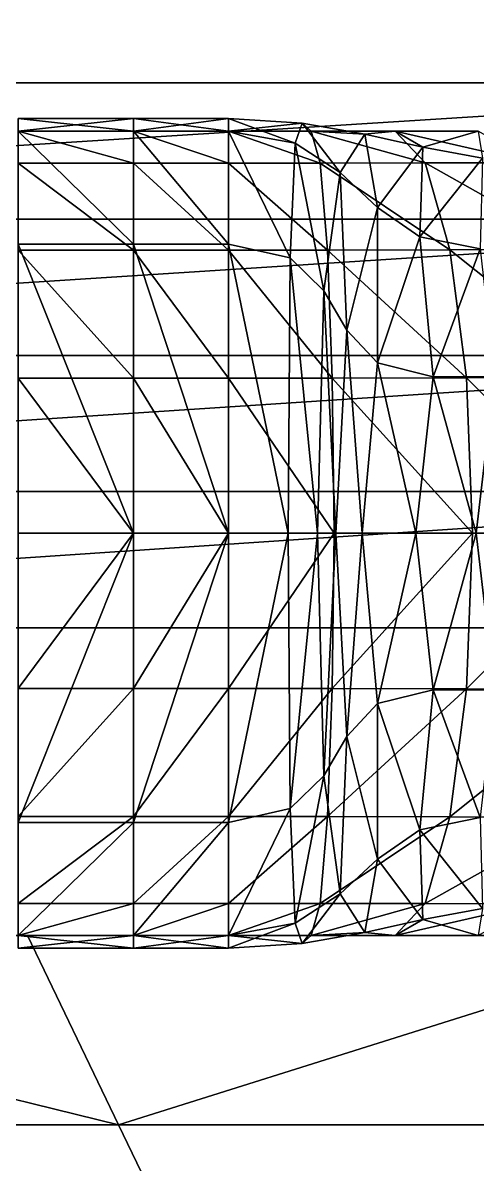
# Model space of a CAD drawing. Extents: x 0 to 32.6, y -11.9 to 11.9.
# Drawn here: x 17.391 to 18.352, y -4.733 to -2.321 of the extents above; entities that cross this region are included whole.
import ezdxf

# ---------------------------------------------------------------- set-up
doc = ezdxf.new("R2010")
doc.units = 0

msp = doc.modelspace()

# ---------------------------------------------------------------- linework, layer by layer
for points in [[(19.48, -2.16), (14.8225, -2.448, -0.4083), (14.7302, -2.16, -0.4163)], [(14.7302, -2.16, 0.4163), (14.8225, -2.448, 0.4083), (19.48, -2.16)], [(19.48, -2.16), (19.4814, -2.448), (14.8225, -2.448, -0.4083)], [(14.8225, -2.448, 0.4083), (19.4814, -2.448), (19.48, -2.16)], [(19.4814, -2.448), (14.9149, -2.736, -0.4004), (14.8225, -2.448, -0.4083)], [(14.8225, -2.448, 0.4083), (14.9149, -2.736, 0.4004), (19.4814, -2.448)], [(19.4814, -2.448), (19.4828, -2.736), (14.9149, -2.736, -0.4004)], [(14.9149, -2.736, 0.4004), (19.4828, -2.736), (19.4814, -2.448)], [(17.3819, -2.55, 0.2013), (17.3819, -2.5234, 0.517), (17.6257, -2.55, 0.2013)], [(17.6257, -2.55, 0.2013), (17.3819, -2.5234, 0.517), (17.6257, -2.5234, 0.517)], [(17.3819, -2.5234, 0.517), (17.3819, -2.55, 1.25), (17.6257, -2.5234, 0.517)], [(17.6257, -2.5234, 0.517), (17.3819, -2.55, 1.25), (17.6257, -2.55, 1.25)], [(17.6257, -2.55, 0.2013), (17.6257, -2.5234, 0.517), (17.8261, -2.55, 0.2013)], [(17.8261, -2.55, 0.2013), (17.6257, -2.5234, 0.517), (17.8261, -2.5234, 0.517)], [(17.6257, -2.5234, 0.517), (17.6257, -2.55, 1.25), (17.8261, -2.5234, 0.517)], [(17.8261, -2.5234, 0.517), (17.6257, -2.55, 1.25), (17.8261, -2.55, 1.25)], [(17.8261, -2.55, 0.2013), (17.8261, -2.5234, 0.517), (17.9669, -2.5759, 0.243)], [(17.9669, -2.5759, 0.243), (17.8261, -2.5234, 0.517), (17.9822, -2.5332, 0.5589)], [(17.8261, -2.5234, 0.517), (17.8261, -2.55, 1.25), (17.9822, -2.5332, 0.5589)], [(17.3819, -2.7891, 0.1348), (17.3819, -2.55, 0.2013), (17.6257, -2.7891, 0.1348)], [(17.6257, -2.7891, 0.1348), (17.3819, -2.55, 0.2013), (17.6257, -2.55, 0.2013)], [(17.3819, -2.55, 1.25), (17.6257, -2.6179, 1.7204), (17.6257, -2.55, 1.25)], [(17.3819, -2.55, 1.25), (17.3819, -2.6179, 1.7204), (17.6257, -2.6179, 1.7204)], [(17.6257, -2.7891, 0.1348), (17.6257, -2.55, 0.2013), (17.8261, -2.7891, 0.1348)], [(17.8261, -2.7891, 0.1348), (17.6257, -2.55, 0.2013), (17.8261, -2.55, 0.2013)], [(17.6257, -2.55, 1.25), (17.8261, -2.6179, 1.7204), (17.8261, -2.55, 1.25)], [(17.6257, -2.55, 1.25), (17.6257, -2.6179, 1.7204), (17.8261, -2.6179, 1.7204)], [(17.9822, -2.5332, 0.5589), (17.8261, -2.55, 1.25), (18.001, -2.55, 1.256)], [(17.8261, -2.7891, 0.1348), (17.8261, -2.55, 0.2013), (17.9565, -2.8182, 0.1613)], [(17.9565, -2.8182, 0.1613), (17.8261, -2.55, 0.2013), (17.9669, -2.5759, 0.243)], [(17.8261, -2.55, 1.25), (18.0198, -2.6177, 1.7178), (18.001, -2.55, 1.256)], [(17.8261, -2.55, 1.25), (17.8261, -2.6179, 1.7204), (18.0198, -2.6177, 1.7178)], [(17.9669, -2.5759, 0.243), (17.9822, -2.5332, 0.5589), (18.0626, -2.6377, 0.3382)], [(18.0626, -2.6377, 0.3382), (17.9822, -2.5332, 0.5589), (18.1146, -2.5563, 0.6544)], [(17.9822, -2.5332, 0.5589), (18.001, -2.55, 1.256), (18.1146, -2.5563, 0.6544)], [(18.1146, -2.5563, 0.6544), (18.001, -2.55, 1.256), (18.1783, -2.55, 1.2659)], [(18.001, -2.55, 1.256), (18.242, -2.6175, 1.7072), (18.1783, -2.55, 1.2659)], [(18.001, -2.55, 1.256), (18.0198, -2.6177, 1.7178), (18.242, -2.6175, 1.7072)], [(18.0626, -2.6377, 0.3382), (18.1146, -2.5563, 0.6544), (18.1413, -2.7114, 0.4414)], [(18.1146, -2.5563, 0.6544), (18.1783, -2.55, 1.2659), (18.237, -2.584, 0.7579)], [(18.1413, -2.7114, 0.4414), (18.1146, -2.5563, 0.6544), (18.237, -2.584, 0.7579)], [(18.237, -2.584, 0.7579), (18.1783, -2.55, 1.2659), (18.3542, -2.55, 1.2673)], [(18.1783, -2.55, 1.2659), (18.4714, -2.6172, 1.6842), (18.3542, -2.55, 1.2673)], [(18.1783, -2.55, 1.2659), (18.242, -2.6175, 1.7072), (18.4714, -2.6172, 1.6842)], [(18.237, -2.584, 0.7579), (18.3542, -2.55, 1.2673), (18.363, -2.6071, 0.8242)], [(17.9565, -2.8182, 0.1613), (17.9669, -2.5759, 0.243), (18.0275, -2.8877, 0.2199)], [(18.0275, -2.8877, 0.2199), (17.9669, -2.5759, 0.243), (18.0626, -2.6377, 0.3382)], [(18.1413, -2.7114, 0.4414), (18.237, -2.584, 0.7579), (18.2306, -2.7732, 0.5074)], [(18.2306, -2.7732, 0.5074), (18.237, -2.584, 0.7579), (18.363, -2.6071, 0.8242)], [(17.3819, -2.6179, 1.7204), (17.6257, -2.8018, 2.0654), (17.6257, -2.6179, 1.7204)], [(17.3819, -2.6179, 1.7204), (17.3819, -2.8018, 2.0654), (17.6257, -2.8018, 2.0654)], [(17.6257, -2.6179, 1.7204), (17.8261, -2.8018, 2.0654), (17.8261, -2.6179, 1.7204)], [(17.6257, -2.6179, 1.7204), (17.6257, -2.8018, 2.0654), (17.8261, -2.8018, 2.0654)], [(17.8261, -2.6179, 1.7204), (18.0352, -2.8015, 2.0599), (18.0198, -2.6177, 1.7178)], [(17.8261, -2.6179, 1.7204), (17.8261, -2.8018, 2.0654), (18.0352, -2.8015, 2.0599)], [(18.0198, -2.6177, 1.7178), (18.294, -2.8008, 2.0423), (18.242, -2.6175, 1.7072)], [(18.0198, -2.6177, 1.7178), (18.0352, -2.8015, 2.0599), (18.294, -2.8008, 2.0423)], [(18.2306, -2.7732, 0.5074), (18.363, -2.6071, 0.8242), (18.3584, -2.7991, 0.4908)], [(18.242, -2.6175, 1.7072), (18.5672, -2.8, 2.011), (18.4714, -2.6172, 1.6842)], [(18.242, -2.6175, 1.7072), (18.294, -2.8008, 2.0423), (18.5672, -2.8, 2.011)], [(18.0275, -2.8877, 0.2199), (18.0626, -2.6377, 0.3382), (18.0767, -2.9706, 0.2795)], [(18.0767, -2.9706, 0.2795), (18.0626, -2.6377, 0.3382), (18.1413, -2.7114, 0.4414)], [(18.0767, -2.9706, 0.2795), (18.1413, -2.7114, 0.4414), (18.1413, -3.0401, 0.309)], [(18.1413, -3.0401, 0.309), (18.1413, -2.7114, 0.4414), (18.2306, -2.7732, 0.5074)], [(19.4828, -2.736), (15.0072, -3.024, -0.3924), (14.9149, -2.736, -0.4004)], [(14.9149, -2.736, 0.4004), (15.0072, -3.024, 0.3924), (19.4828, -2.736)], [(19.4828, -2.736), (19.4842, -3.024), (15.0072, -3.024, -0.3924)], [(15.0072, -3.024, 0.3924), (19.4842, -3.024), (19.4828, -2.736)], [(18.1413, -3.0401, 0.309), (18.2306, -2.7732, 0.5074), (18.2587, -3.0693, 0.2771)], [(18.2587, -3.0693, 0.2771), (18.2306, -2.7732, 0.5074), (18.3584, -2.7991, 0.4908)], [(17.3819, -3.4, 0.15), (17.3819, -2.7891, 0.1348), (17.6257, -3.4, 0.15)], [(17.6257, -3.4, 0.15), (17.3819, -2.7891, 0.1348), (17.6257, -2.7891, 0.1348)], [(17.6257, -3.4, 0.15), (17.6257, -2.7891, 0.1348), (17.8261, -3.4, 0.15)], [(17.8261, -3.4, 0.15), (17.6257, -2.7891, 0.1348), (17.8261, -2.7891, 0.1348)], [(17.8261, -3.4, 0.15), (17.8261, -2.7891, 0.1348), (17.9527, -3.4, 0.1667)], [(17.9527, -3.4, 0.1667), (17.8261, -2.7891, 0.1348), (17.9565, -2.8182, 0.1613)], [(17.3819, -2.8018, 2.0654), (17.6257, -3.0723, 2.2776), (17.6257, -2.8018, 2.0654)], [(17.3819, -2.8018, 2.0654), (17.3819, -3.0723, 2.2776), (17.6257, -3.0723, 2.2776)], [(17.6257, -2.8018, 2.0654), (17.8261, -3.0723, 2.2776), (17.8261, -2.8018, 2.0654)], [(17.6257, -2.8018, 2.0654), (17.6257, -3.0723, 2.2776), (17.8261, -3.0723, 2.2776)], [(17.8261, -2.8018, 2.0654), (18.0456, -3.072, 2.2723), (18.0352, -2.8015, 2.0599)], [(17.8261, -2.8018, 2.0654), (17.8261, -3.0723, 2.2776), (18.0456, -3.072, 2.2723)], [(17.9527, -3.4, 0.1667), (17.9565, -2.8182, 0.1613), (18.0147, -3.4, 0.2021)], [(18.0147, -3.4, 0.2021), (17.9565, -2.8182, 0.1613), (18.0275, -2.8877, 0.2199)], [(18.0352, -2.8015, 2.0599), (18.3291, -3.0712, 2.2551), (18.294, -2.8008, 2.0423)], [(18.0352, -2.8015, 2.0599), (18.0456, -3.072, 2.2723), (18.3291, -3.0712, 2.2551)], [(18.2587, -3.0693, 0.2771), (18.3584, -2.7991, 0.4908), (18.3888, -3.0693, 0.2249)], [(18.294, -2.8008, 2.0423), (18.6318, -3.0703, 2.2242), (18.5672, -2.8, 2.011)], [(18.294, -2.8008, 2.0423), (18.3291, -3.0712, 2.2551), (18.6318, -3.0703, 2.2242)], [(18.0147, -3.4, 0.2021), (18.0275, -2.8877, 0.2199), (18.053, -3.4, 0.2341)], [(18.053, -3.4, 0.2341), (18.0275, -2.8877, 0.2199), (18.0767, -2.9706, 0.2795)], [(18.053, -3.4, 0.2341), (18.0767, -2.9706, 0.2795), (18.1085, -3.4, 0.2403)], [(18.1085, -3.4, 0.2403), (18.0767, -2.9706, 0.2795), (18.1413, -3.0401, 0.309)], [(19.4842, -3.024), (15.0996, -3.312, -0.3844), (15.0072, -3.024, -0.3924)], [(15.0072, -3.024, 0.3924), (15.0996, -3.312, 0.3844), (19.4842, -3.024)], [(19.4842, -3.024), (19.4856, -3.312), (15.0996, -3.312, -0.3844)], [(15.0996, -3.312, 0.3844), (19.4856, -3.312), (19.4842, -3.024)], [(18.1085, -3.4, 0.2403), (18.1413, -3.0401, 0.309), (18.2222, -3.4, 0.1987)], [(18.2222, -3.4, 0.1987), (18.1413, -3.0401, 0.309), (18.2587, -3.0693, 0.2771)], [(17.3819, -3.0723, 2.2776), (17.6257, -3.4, 2.35), (17.6257, -3.0723, 2.2776)], [(17.3819, -3.0723, 2.2776), (17.3819, -3.4, 2.35), (17.6257, -3.4, 2.35)], [(17.6257, -3.0723, 2.2776), (17.8261, -3.4, 2.35), (17.8261, -3.0723, 2.2776)], [(17.6257, -3.0723, 2.2776), (17.6257, -3.4, 2.35), (17.8261, -3.4, 2.35)], [(17.8261, -3.0723, 2.2776), (18.0494, -3.4, 2.3453), (18.0456, -3.072, 2.2723)], [(17.8261, -3.0723, 2.2776), (17.8261, -3.4, 2.35), (18.0494, -3.4, 2.3453)], [(18.0456, -3.072, 2.2723), (18.342, -3.4, 2.3296), (18.3291, -3.0712, 2.2551)], [(18.0456, -3.072, 2.2723), (18.0494, -3.4, 2.3453), (18.342, -3.4, 2.3296)], [(18.2222, -3.4, 0.1987), (18.2587, -3.0693, 0.2771), (18.3497, -3.4, 0.1482)], [(18.3497, -3.4, 0.1482), (18.2587, -3.0693, 0.2771), (18.3888, -3.0693, 0.2249)], [(18.3291, -3.0712, 2.2551), (18.6555, -3.4, 2.3005), (18.6318, -3.0703, 2.2242)], [(18.3291, -3.0712, 2.2551), (18.342, -3.4, 2.3296), (18.6555, -3.4, 2.3005)], [(18.3497, -3.4, 0.1482), (18.3888, -3.0693, 0.2249), (18.4347, -3.4, 0.1262)], [(19.4856, -3.312), (15.1919, -3.6, -0.3765), (15.0996, -3.312, -0.3844)], [(15.0996, -3.312, 0.3844), (15.1919, -3.6, 0.3765), (19.4856, -3.312)], [(19.4856, -3.312), (19.487, -3.6), (15.1919, -3.6, -0.3765)], [(15.1919, -3.6, 0.3765), (19.487, -3.6), (19.4856, -3.312)], [(17.3819, -4.0109, 0.1348), (17.6257, -3.4, 0.15), (17.6257, -4.0109, 0.1348)], [(17.3819, -4.0109, 0.1348), (17.3819, -3.4, 0.15), (17.6257, -3.4, 0.15)], [(17.3819, -3.4, 2.35), (17.3819, -3.7277, 2.2776), (17.6257, -3.4, 2.35)], [(17.6257, -3.4, 2.35), (17.3819, -3.7277, 2.2776), (17.6257, -3.7277, 2.2776)], [(17.6257, -4.0109, 0.1348), (17.8261, -3.4, 0.15), (17.8261, -4.0109, 0.1348)], [(17.6257, -4.0109, 0.1348), (17.6257, -3.4, 0.15), (17.8261, -3.4, 0.15)], [(17.6257, -3.4, 2.35), (17.6257, -3.7277, 2.2776), (17.8261, -3.4, 2.35)], [(17.8261, -3.4, 2.35), (17.6257, -3.7277, 2.2776), (17.8261, -3.7277, 2.2776)], [(17.8261, -4.0109, 0.1348), (17.9527, -3.4, 0.1667), (17.9565, -3.9818, 0.1613)], [(17.8261, -4.0109, 0.1348), (17.8261, -3.4, 0.15), (17.9527, -3.4, 0.1667)], [(17.8261, -3.4, 2.35), (17.8261, -3.7277, 2.2776), (18.0494, -3.4, 2.3453)], [(18.0494, -3.4, 2.3453), (17.8261, -3.7277, 2.2776), (18.0456, -3.728, 2.2723)], [(17.9565, -3.9818, 0.1613), (17.9527, -3.4, 0.1667), (18.0147, -3.4, 0.2021)], [(17.9565, -3.9818, 0.1613), (18.0147, -3.4, 0.2021), (18.0275, -3.9123, 0.2199)], [(18.0275, -3.9123, 0.2199), (18.0147, -3.4, 0.2021), (18.053, -3.4, 0.2341)], [(18.0275, -3.9123, 0.2199), (18.053, -3.4, 0.2341), (18.0767, -3.8294, 0.2795)], [(18.0494, -3.4, 2.3453), (18.0456, -3.728, 2.2723), (18.342, -3.4, 2.3296)], [(18.342, -3.4, 2.3296), (18.0456, -3.728, 2.2723), (18.3291, -3.7288, 2.2551)], [(18.0767, -3.8294, 0.2795), (18.053, -3.4, 0.2341), (18.1085, -3.4, 0.2403)], [(18.0767, -3.8294, 0.2795), (18.1085, -3.4, 0.2403), (18.1413, -3.7599, 0.309)], [(18.1413, -3.7599, 0.309), (18.1085, -3.4, 0.2403), (18.2222, -3.4, 0.1987)], [(18.1413, -3.7599, 0.309), (18.2222, -3.4, 0.1987), (18.2587, -3.7307, 0.2771)], [(18.2587, -3.7307, 0.2771), (18.2222, -3.4, 0.1987), (18.3497, -3.4, 0.1482)], [(18.2587, -3.7307, 0.2771), (18.3497, -3.4, 0.1482), (18.3888, -3.7307, 0.2249)], [(18.342, -3.4, 2.3296), (18.3291, -3.7288, 2.2551), (18.6555, -3.4, 2.3005)], [(18.6555, -3.4, 2.3005), (18.3291, -3.7288, 2.2551), (18.6318, -3.7297, 2.2242)], [(18.3888, -3.7307, 0.2249), (18.3497, -3.4, 0.1482), (18.4347, -3.4, 0.1262)], [(19.487, -3.6), (15.1919, -3.6, -0.1882), (15.1919, -3.6, -0.3765)], [(15.1919, -3.6, 0.3765), (15.1919, -3.6, 0.1882), (19.487, -3.6)], [(19.487, -3.6), (15.1919, -3.6), (15.1919, -3.6, -0.1882)], [(15.1919, -3.6, 0.1882), (15.1919, -3.6), (19.487, -3.6)], [(17.3819, -3.7277, 2.2776), (17.3819, -3.9982, 2.0654), (17.6257, -3.7277, 2.2776)], [(17.6257, -3.7277, 2.2776), (17.3819, -3.9982, 2.0654), (17.6257, -3.9982, 2.0654)], [(17.6257, -3.7277, 2.2776), (17.6257, -3.9982, 2.0654), (17.8261, -3.7277, 2.2776)], [(17.8261, -3.7277, 2.2776), (17.6257, -3.9982, 2.0654), (17.8261, -3.9982, 2.0654)], [(17.8261, -3.7277, 2.2776), (17.8261, -3.9982, 2.0654), (18.0456, -3.728, 2.2723)], [(18.0456, -3.728, 2.2723), (17.8261, -3.9982, 2.0654), (18.0352, -3.9985, 2.0599)], [(18.0456, -3.728, 2.2723), (18.0352, -3.9985, 2.0599), (18.3291, -3.7288, 2.2551)], [(18.3291, -3.7288, 2.2551), (18.0352, -3.9985, 2.0599), (18.294, -3.9992, 2.0423)], [(18.2306, -4.0268, 0.5074), (18.1413, -3.7599, 0.309), (18.2587, -3.7307, 0.2771)], [(18.2306, -4.0268, 0.5074), (18.2587, -3.7307, 0.2771), (18.3584, -4.0009, 0.4908)], [(18.3584, -4.0009, 0.4908), (18.2587, -3.7307, 0.2771), (18.3888, -3.7307, 0.2249)], [(18.3291, -3.7288, 2.2551), (18.294, -3.9992, 2.0423), (18.6318, -3.7297, 2.2242)], [(18.6318, -3.7297, 2.2242), (18.294, -3.9992, 2.0423), (18.5672, -4, 2.011)], [(18.1413, -4.0886, 0.4414), (18.0767, -3.8294, 0.2795), (18.1413, -3.7599, 0.309)], [(18.1413, -4.0886, 0.4414), (18.1413, -3.7599, 0.309), (18.2306, -4.0268, 0.5074)], [(18.0626, -4.1623, 0.3382), (18.0275, -3.9123, 0.2199), (18.0767, -3.8294, 0.2795)], [(18.0626, -4.1623, 0.3382), (18.0767, -3.8294, 0.2795), (18.1413, -4.0886, 0.4414)], [(17.9669, -4.2241, 0.243), (17.9565, -3.9818, 0.1613), (18.0275, -3.9123, 0.2199)], [(17.9669, -4.2241, 0.243), (18.0275, -3.9123, 0.2199), (18.0626, -4.1623, 0.3382)], [(17.3819, -3.9982, 2.0654), (17.3819, -4.1821, 1.7204), (17.6257, -3.9982, 2.0654)], [(17.6257, -3.9982, 2.0654), (17.3819, -4.1821, 1.7204), (17.6257, -4.1821, 1.7204)], [(17.6257, -3.9982, 2.0654), (17.6257, -4.1821, 1.7204), (17.8261, -3.9982, 2.0654)], [(17.8261, -3.9982, 2.0654), (17.6257, -4.1821, 1.7204), (17.8261, -4.1821, 1.7204)], [(17.8261, -4.25, 0.2013), (17.9565, -3.9818, 0.1613), (17.9669, -4.2241, 0.243)], [(17.8261, -4.25, 0.2013), (17.8261, -4.0109, 0.1348), (17.9565, -3.9818, 0.1613)], [(17.8261, -3.9982, 2.0654), (17.8261, -4.1821, 1.7204), (18.0352, -3.9985, 2.0599)], [(18.0352, -3.9985, 2.0599), (17.8261, -4.1821, 1.7204), (18.0198, -4.1823, 1.7178)], [(18.0352, -3.9985, 2.0599), (18.0198, -4.1823, 1.7178), (18.294, -3.9992, 2.0423)], [(18.294, -3.9992, 2.0423), (18.0198, -4.1823, 1.7178), (18.242, -4.1825, 1.7072)], [(18.363, -4.1929, 0.8242), (18.2306, -4.0268, 0.5074), (18.3584, -4.0009, 0.4908)], [(18.294, -3.9992, 2.0423), (18.242, -4.1825, 1.7072), (18.5672, -4, 2.011)], [(18.5672, -4, 2.011), (18.242, -4.1825, 1.7072), (18.4714, -4.1828, 1.6842)], [(17.3819, -4.25, 0.2013), (17.6257, -4.0109, 0.1348), (17.6257, -4.25, 0.2013)], [(17.3819, -4.25, 0.2013), (17.3819, -4.0109, 0.1348), (17.6257, -4.0109, 0.1348)], [(17.6257, -4.25, 0.2013), (17.8261, -4.0109, 0.1348), (17.8261, -4.25, 0.2013)], [(17.6257, -4.25, 0.2013), (17.6257, -4.0109, 0.1348), (17.8261, -4.0109, 0.1348)], [(18.237, -4.216, 0.7579), (18.1413, -4.0886, 0.4414), (18.2306, -4.0268, 0.5074)], [(18.237, -4.216, 0.7579), (18.2306, -4.0268, 0.5074), (18.363, -4.1929, 0.8242)], [(18.1146, -4.2437, 0.6544), (18.0626, -4.1623, 0.3382), (18.1413, -4.0886, 0.4414)], [(18.1146, -4.2437, 0.6544), (18.1413, -4.0886, 0.4414), (18.237, -4.216, 0.7579)], [(17.9822, -4.2668, 0.5589), (17.9669, -4.2241, 0.243), (18.0626, -4.1623, 0.3382)], [(17.9822, -4.2668, 0.5589), (18.0626, -4.1623, 0.3382), (18.1146, -4.2437, 0.6544)], [(17.3819, -4.1821, 1.7204), (17.3819, -4.25, 1.25), (17.6257, -4.1821, 1.7204)], [(17.6257, -4.1821, 1.7204), (17.3819, -4.25, 1.25), (17.6257, -4.25, 1.25)], [(17.6257, -4.1821, 1.7204), (17.6257, -4.25, 1.25), (17.8261, -4.1821, 1.7204)], [(17.8261, -4.1821, 1.7204), (17.6257, -4.25, 1.25), (17.8261, -4.25, 1.25)], [(17.8261, -4.1821, 1.7204), (17.8261, -4.25, 1.25), (18.0198, -4.1823, 1.7178)], [(18.0198, -4.1823, 1.7178), (17.8261, -4.25, 1.25), (18.001, -4.25, 1.256)], [(18.0198, -4.1823, 1.7178), (18.001, -4.25, 1.256), (18.242, -4.1825, 1.7072)], [(18.242, -4.1825, 1.7072), (18.001, -4.25, 1.256), (18.1783, -4.25, 1.2659)], [(18.242, -4.1825, 1.7072), (18.1783, -4.25, 1.2659), (18.4714, -4.1828, 1.6842)], [(18.4714, -4.1828, 1.6842), (18.1783, -4.25, 1.2659), (18.3542, -4.25, 1.2673)], [(18.3542, -4.25, 1.2673), (18.237, -4.216, 0.7579), (18.363, -4.1929, 0.8242)], [(18.1783, -4.25, 1.2659), (18.1146, -4.2437, 0.6544), (18.237, -4.216, 0.7579)], [(18.1783, -4.25, 1.2659), (18.237, -4.216, 0.7579), (18.3542, -4.25, 1.2673)], [(17.8261, -4.2766, 0.517), (17.9669, -4.2241, 0.243), (17.9822, -4.2668, 0.5589)], [(17.8261, -4.2766, 0.517), (17.8261, -4.25, 0.2013), (17.9669, -4.2241, 0.243)], [(18.001, -4.25, 1.256), (17.9822, -4.2668, 0.5589), (18.1146, -4.2437, 0.6544)], [(18.001, -4.25, 1.256), (18.1146, -4.2437, 0.6544), (18.1783, -4.25, 1.2659)], [(17.401, -4.25), (17.401, -4.25, -0.0642), (15.9664, -4.25)], [(15.9664, -4.25), (17.401, -4.25, 0.0642), (17.401, -4.25)], [(17.401, -4.25, -0.0642), (17.401, -4.25, -0.1284), (15.9664, -4.25)], [(15.9664, -4.25), (17.401, -4.25, 0.1284), (17.401, -4.25, 0.0642)], [(17.401, -4.25, -0.1284), (17.5939, -4.65, -0.125), (15.9664, -4.25)], [(17.5939, -4.65, -0.125), (16.1973, -4.65), (15.9664, -4.25)], [(15.9664, -4.25), (16.1973, -4.65), (17.5939, -4.65, 0.125)], [(15.9664, -4.25), (17.5939, -4.65, 0.125), (17.401, -4.25, 0.1284)], [(17.3819, -4.25, 1.25), (17.6257, -4.2766, 0.517), (17.6257, -4.25, 1.25)], [(17.3819, -4.25, 1.25), (17.3819, -4.2766, 0.517), (17.6257, -4.2766, 0.517)], [(17.3819, -4.2766, 0.517), (17.6257, -4.25, 0.2013), (17.6257, -4.2766, 0.517)], [(17.3819, -4.2766, 0.517), (17.3819, -4.25, 0.2013), (17.6257, -4.25, 0.2013)], [(18.8664, -4.25), (17.401, -4.25, -0.0642), (17.401, -4.25)], [(17.401, -4.25), (17.401, -4.25, 0.0642), (18.8664, -4.25)], [(18.8664, -4.25), (17.401, -4.25, -0.1284), (17.401, -4.25, -0.0642)], [(17.401, -4.25, 0.0642), (17.401, -4.25, 0.1284), (18.8664, -4.25)], [(18.8664, -4.25), (17.5939, -4.65, -0.125), (17.401, -4.25, -0.1284)], [(17.401, -4.25, 0.1284), (17.5939, -4.65, 0.125), (18.8664, -4.25)], [(18.8664, -4.25), (19.0205, -4.65), (17.5939, -4.65, -0.125)], [(17.5939, -4.65, 0.125), (19.0205, -4.65), (18.8664, -4.25)], [(17.6257, -4.25, 1.25), (17.8261, -4.2766, 0.517), (17.8261, -4.25, 1.25)], [(17.6257, -4.25, 1.25), (17.6257, -4.2766, 0.517), (17.8261, -4.2766, 0.517)], [(17.6257, -4.2766, 0.517), (17.8261, -4.25, 0.2013), (17.8261, -4.2766, 0.517)], [(17.6257, -4.2766, 0.517), (17.6257, -4.25, 0.2013), (17.8261, -4.25, 0.2013)], [(17.8261, -4.25, 1.25), (17.9822, -4.2668, 0.5589), (18.001, -4.25, 1.256)], [(17.8261, -4.25, 1.25), (17.8261, -4.2766, 0.517), (17.9822, -4.2668, 0.5589)], [(17.5939, -4.65, -0.125), (17.7869, -5.05, -0.1216), (16.1973, -4.65)], [(17.7869, -5.05, -0.1216), (16.4283, -5.05), (16.1973, -4.65)], [(16.1973, -4.65), (16.4283, -5.05), (17.7869, -5.05, 0.1216)], [(16.1973, -4.65), (17.7869, -5.05, 0.1216), (17.5939, -4.65, 0.125)], [(19.0205, -4.65), (17.7869, -5.05, -0.1216), (17.5939, -4.65, -0.125)], [(17.5939, -4.65, 0.125), (17.7869, -5.05, 0.1216), (19.0205, -4.65)], [(19.0205, -4.65), (19.1746, -5.05), (17.7869, -5.05, -0.1216)], [(17.7869, -5.05, 0.1216), (19.1746, -5.05), (19.0205, -4.65)]]:
    msp.add_3dface(points)

doc.saveas('drawing.dxf')
